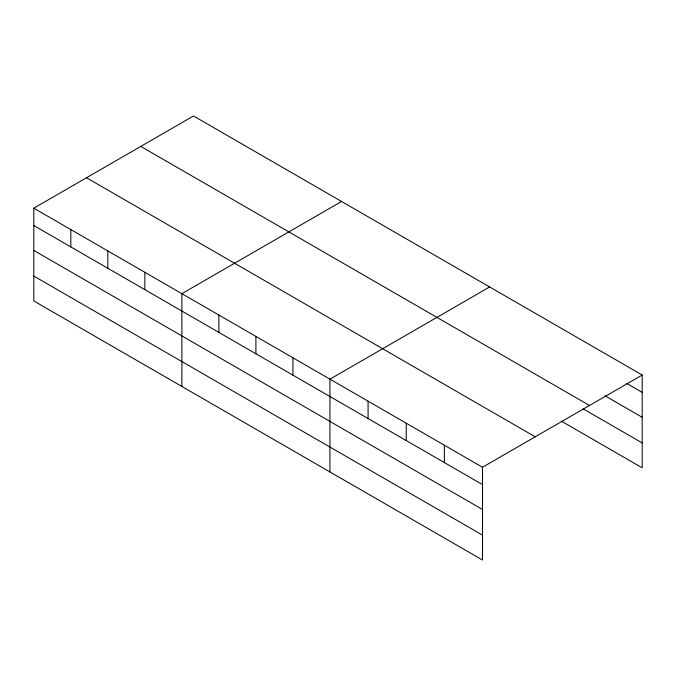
<?xml version="1.0" encoding="UTF-8"?>
<svg xmlns="http://www.w3.org/2000/svg" width="676" height="676" viewBox="0 0 676 676"><rect width="100%" height="100%" fill="white"/><g stroke="black" fill="none" stroke-linecap="round" stroke-linejoin="round"><path stroke-width="1.01" d="M482.503 509.484L482.503 467.243L33.8 208.183L33.8 300.964L482.503 560.015L482.503 509.484L33.8 250.433M561.384 421.156L642.2 467.817L642.2 375.036L193.497 115.985L33.8 208.183M341.566 201.473L181.869 293.671L181.869 386.452M489.644 286.962L329.947 379.16L329.947 471.941M482.503 467.243L642.2 375.036M626.762 383.486L642.2 392.401M604.969 395.79L642.2 417.286M140.794 146.413L589.497 405.465M583.177 408.853L642.2 442.932M86.503 177.754L535.206 436.814M33.8 225.539L482.503 484.599M33.8 276.07L482.503 535.13M444.36 445.222L444.36 462.578M406.225 423.201L406.225 440.558M368.082 401.181L368.082 418.537M292.928 357.79L292.928 375.146M255.908 336.42L255.908 353.776M218.889 315.041L218.889 332.406M144.85 272.301L144.85 289.658M107.839 250.931L107.839 268.287M70.819 229.553L70.819 246.917"/></g></svg>
